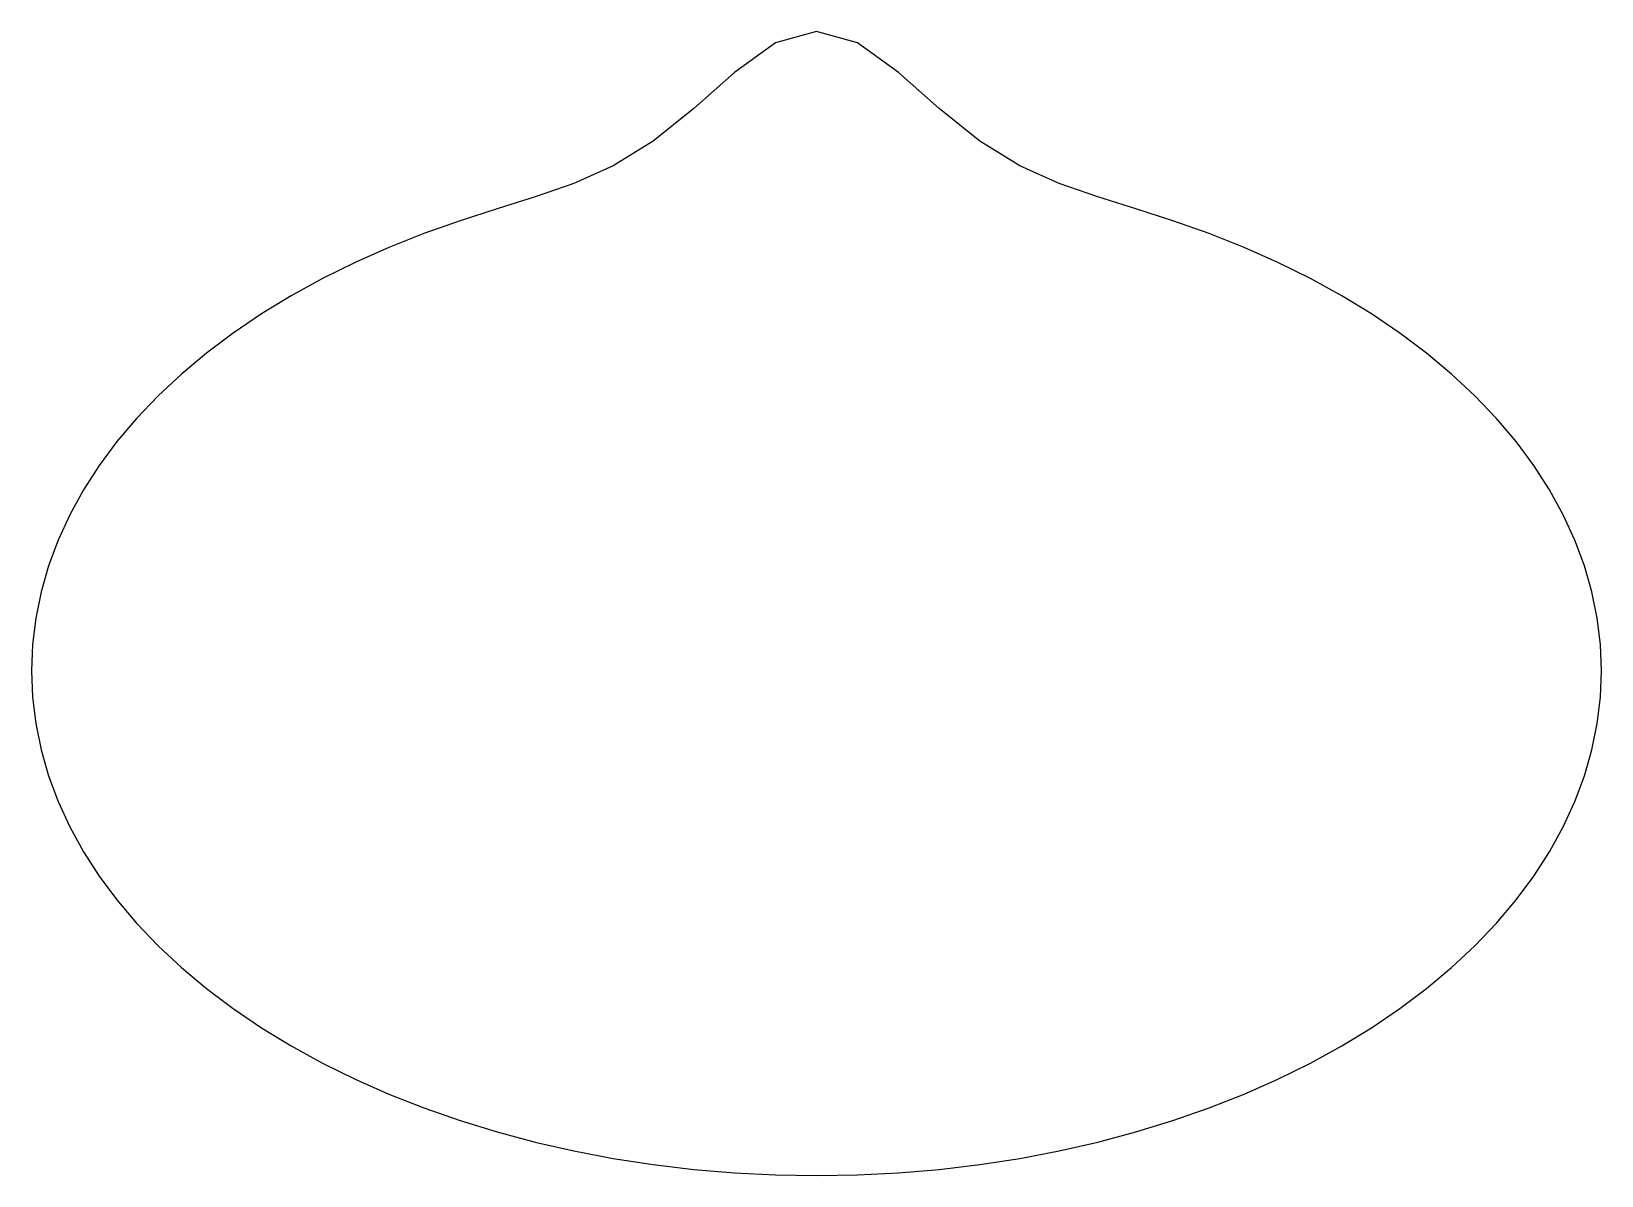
# Model space of a CAD drawing. Header units: millimetres. Extents: x -35 to 35, y -22.5 to 28.5.
import ezdxf

# ---------------------------------------------------------------- set-up
doc = ezdxf.new("R2010")
doc.units = ezdxf.units.MM

msp = doc.modelspace()

# ---------------------------------------------------------------- linework, layer by layer
msp.add_lwpolyline([(35, 0), (34.952, 1.178), (34.808, 2.352), (34.569, 3.52), (34.235, 4.678), (33.807, 5.823), (33.287, 6.953), (32.675, 8.063), (31.974, 9.152), (31.185, 10.215), (30.311, 11.25), (29.353, 12.254), (28.316, 13.225), (27.2, 14.16), (26.01, 15.055), (24.749, 15.91), (23.42, 16.721), (22.026, 17.486), (20.572, 18.203), (19.062, 18.871), (17.5, 19.488), (15.89, 20.059), (14.236, 20.593), (12.543, 21.123), (10.816, 21.721), (9.059, 22.505), (7.277, 23.605), (5.475, 25.059), (3.658, 26.67), (1.832, 27.986), (0, 28.5), (-1.832, 27.986), (-3.658, 26.67), (-5.475, 25.059), (-7.277, 23.605), (-9.059, 22.505), (-10.816, 21.721), (-12.543, 21.123), (-14.236, 20.593), (-15.89, 20.059), (-17.5, 19.488), (-19.062, 18.871), (-20.572, 18.203), (-22.026, 17.486), (-23.42, 16.721), (-24.749, 15.91), (-26.01, 15.055), (-27.2, 14.16), (-28.316, 13.225), (-29.353, 12.254), (-30.311, 11.25), (-31.185, 10.215), (-31.974, 9.152), (-32.675, 8.063), (-33.287, 6.953), (-33.807, 5.823), (-34.235, 4.678), (-34.569, 3.52), (-34.808, 2.352), (-34.952, 1.178), (-35, 0), (-34.952, -1.178), (-34.808, -2.352), (-34.569, -3.52), (-34.235, -4.678), (-33.807, -5.823), (-33.287, -6.953), (-32.675, -8.063), (-31.974, -9.152), (-31.185, -10.215), (-30.311, -11.25), (-29.353, -12.254), (-28.316, -13.225), (-27.2, -14.16), (-26.01, -15.055), (-24.749, -15.91), (-23.42, -16.721), (-22.026, -17.486), (-20.572, -18.203), (-19.062, -18.87), (-17.5, -19.486), (-15.89, -20.048), (-14.236, -20.555), (-12.543, -21.006), (-10.816, -21.399), (-9.059, -21.733), (-7.277, -22.008), (-5.475, -22.223), (-3.658, -22.377), (-1.832, -22.469), (0, -22.5), (1.832, -22.469), (3.658, -22.377), (5.475, -22.223), (7.277, -22.008), (9.059, -21.733), (10.816, -21.399), (12.543, -21.006), (14.236, -20.555), (15.89, -20.048), (17.5, -19.486), (19.062, -18.87), (20.572, -18.203), (22.026, -17.486), (23.42, -16.721), (24.749, -15.91), (26.01, -15.055), (27.2, -14.16), (28.316, -13.225), (29.353, -12.254), (30.311, -11.25), (31.185, -10.215), (31.974, -9.152), (32.675, -8.063), (33.287, -6.953), (33.807, -5.823), (34.235, -4.678), (34.569, -3.52), (34.808, -2.352), (34.952, -1.178)], close=True)

doc.saveas('drawing.dxf')
